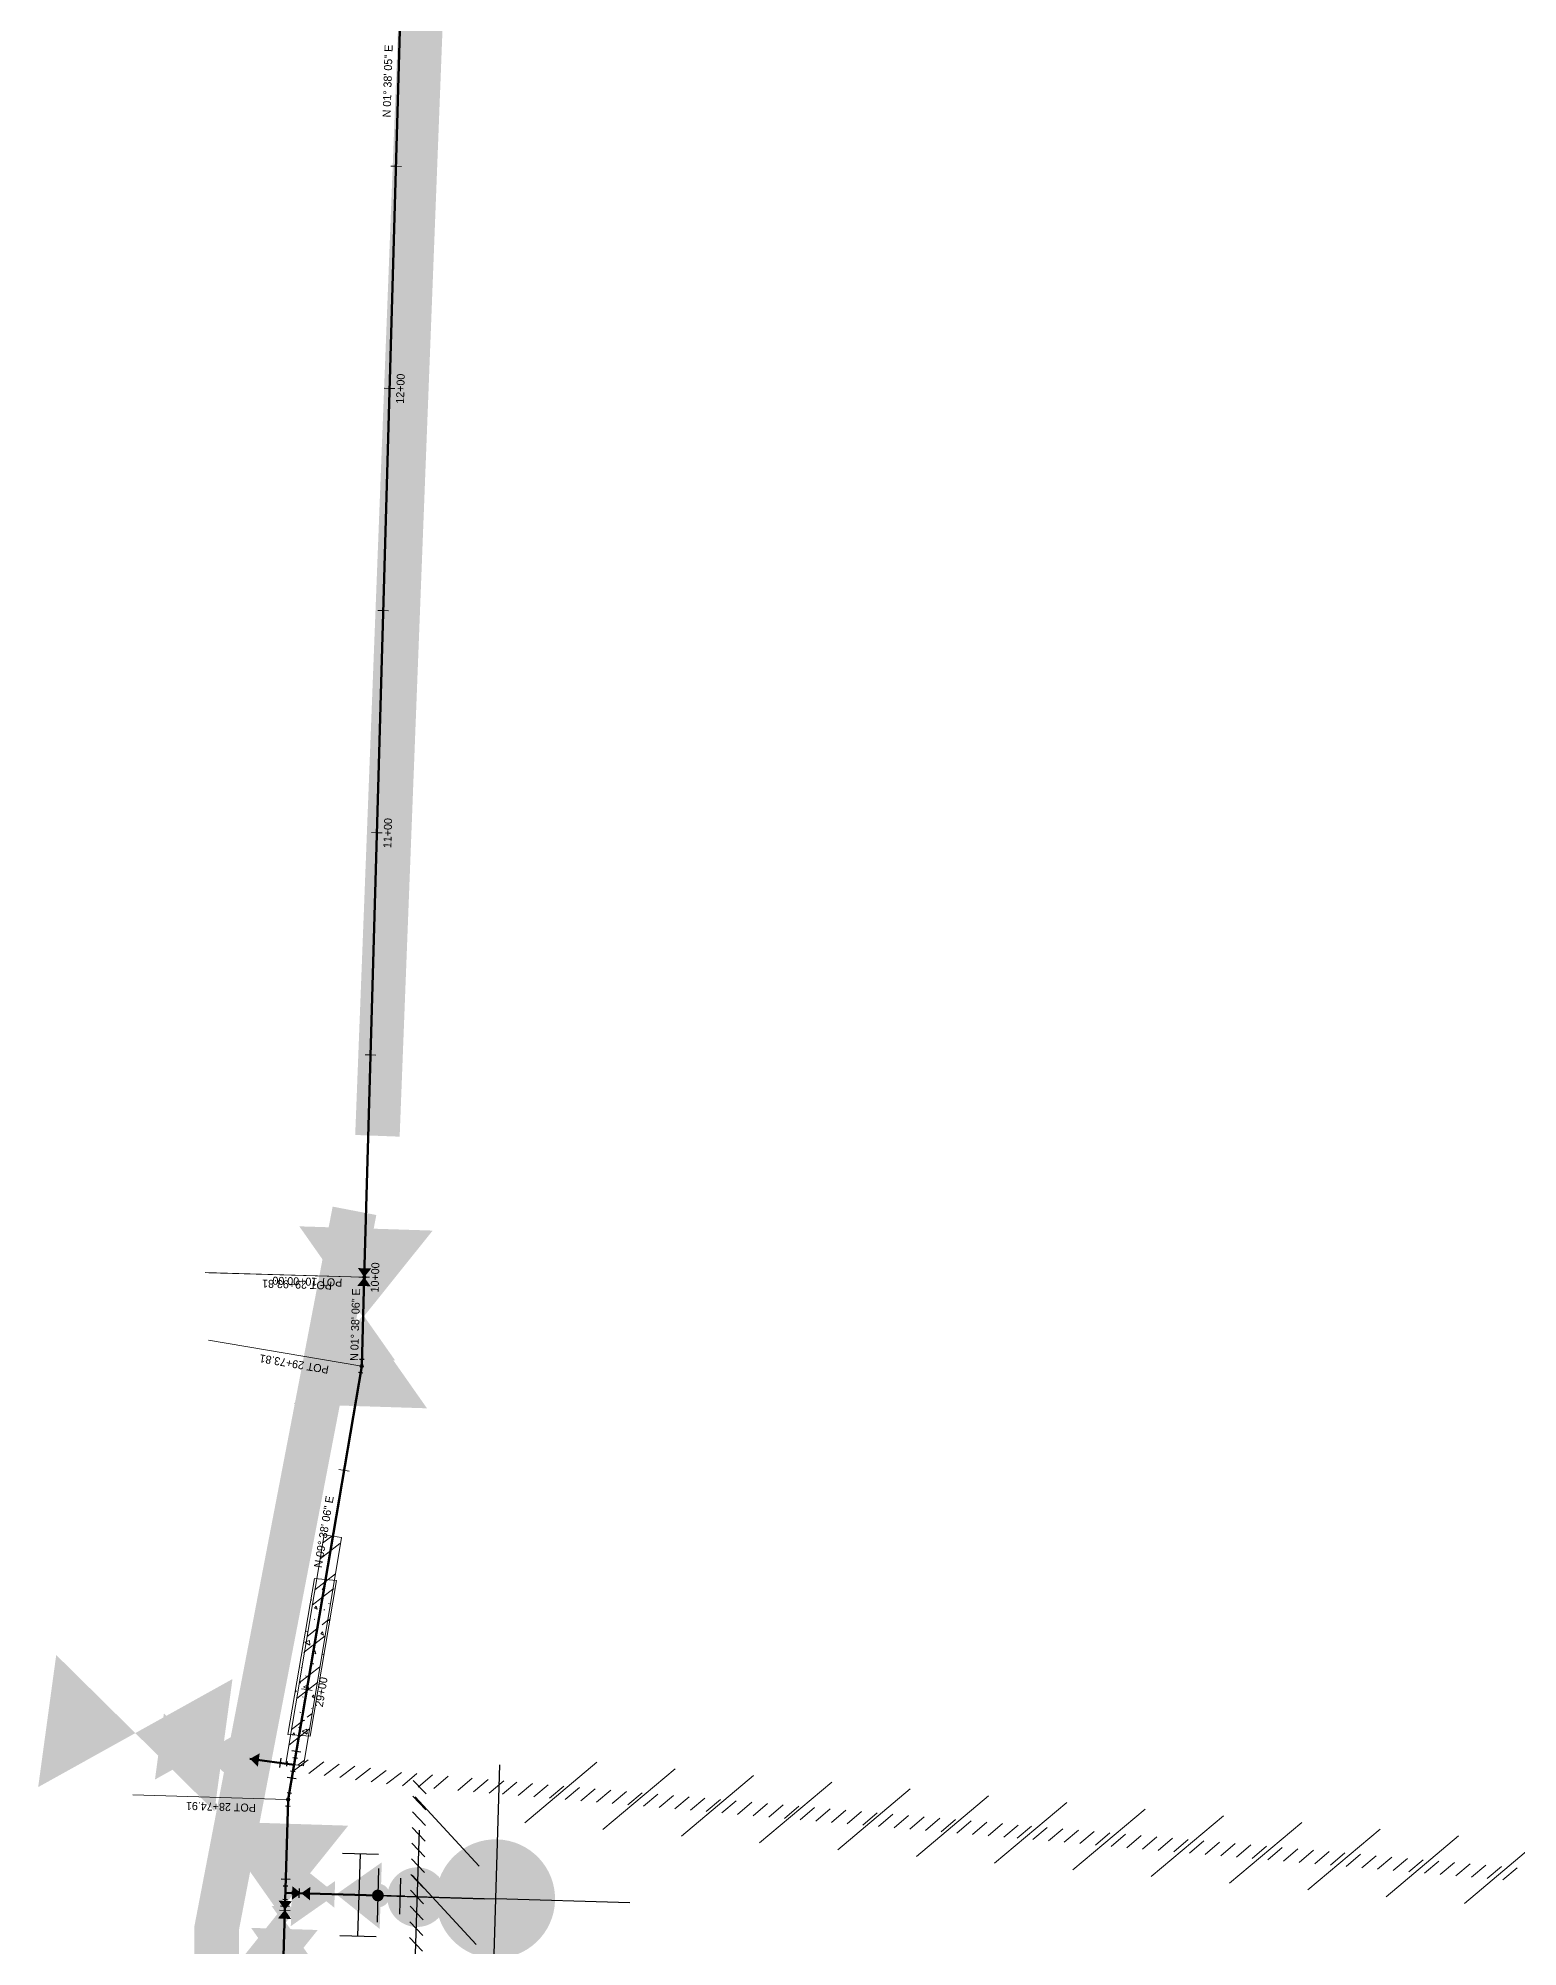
# Model space of a CAD drawing. Extents: x 2536931 to 2538613, y 7112513 to 7131087.
# Drawn here: x 2537845 to 2538177.7, y 7123513.3 to 7123942.6 of the extents above; entities that cross this region are included whole.
import ezdxf
from ezdxf.enums import TextEntityAlignment as Align

# ---------------------------------------------------------------- set-up
doc = ezdxf.new("R2010")
doc.units = 0
doc.header["$MEASUREMENT"] = 0
doc.linetypes.add('DGN Style 4', pattern=[1.524744, 0.762372, -0.381186, 0, -0.381186])
for name, color, linetype, lineweight in [('C-FIRE-HYDT-100SCALE', 7, 'Continuous', 30), ('C-FIRE-HYDT-200SCALE', 3, 'Continuous', 30), ('C-FIRE-HYDT-20SCALE', 30, 'Continuous', 30), ('C-FIRE-HYDT-40SCALE', 1, 'Continuous', 30), ('C-PIPE-CASING', 6, 'Continuous', 13), ('C-WATR-INST-100SCALE', 7, 'Continuous', 30), ('C-WATR-INST-200SCALE', 3, 'Continuous', 30), ('C-WATR-INST-20SCALE', 30, 'Continuous', 30), ('C-WATR-INST-40SCALE', 1, 'Continuous', 30), ('C-WATR-UGND', 4, 'Continuous', 53), ('C-WATR-UGND-ABANDON-100', 7, 'Continuous', 13), ('C-WATR-UGND-ABANDON-20', 7, 'Continuous', 13), ('CONCRETE REPAIR', 7, 'Continuous', 13), ('D_ALIGN_WL_20_SCALE', 7, 'Continuous', 30), ('D_ALIGN_WL_CENTERLINE', 7, 'DGN Style 4', 30), ('D_ALIGN_WL_POT_20_SCALE', 7, 'Continuous', 0), ('distance', 54, 'Continuous', 0)]:
    doc.layers.add(name, color=color, linetype=linetype, lineweight=lineweight)
doc.styles.add('Style-BRIDGE', font='BRIDGE.shx')
doc.styles.add('Style-LEROY', font='LEROY.shx')

# ---------------------------------------------------------------- blocks, each defined once
blk = doc.blocks.new('WVP40SC_1')
at = {"layer": 'C-WATR-INST-20SCALE', "extrusion": (0, 0, -1)}
blk.add_solid([(4, -3), (4, 3), (0, 0)], dxfattribs=at)
at = {"layer": 'C-WATR-INST-20SCALE'}
blk.add_solid([(0, 0), (4, -3), (4, 3)], dxfattribs=at)
blk = doc.blocks.new('WVP40SC')
at = {"layer": 'C-WATR-INST-40SCALE', "extrusion": (0, 0, -1)}
blk.add_solid([(4, -3), (4, 3), (0, 0)], dxfattribs=at)
at = {"layer": 'C-WATR-INST-40SCALE'}
blk.add_solid([(0, 0), (4, -3), (4, 3)], dxfattribs=at)
blk = doc.blocks.new('WVP40SC_7')
at = {"layer": 'C-WATR-INST-100SCALE', "extrusion": (0, 0, -1)}
blk.add_solid([(4, -3), (4, 3), (0, 0)], dxfattribs=at)
at = {"layer": 'C-WATR-INST-100SCALE'}
blk.add_solid([(0, 0), (4, -3), (4, 3)], dxfattribs=at)
blk = doc.blocks.new('WVP40SC_2')
at = {"layer": 'C-WATR-INST-200SCALE', "extrusion": (0, 0, -1)}
blk.add_solid([(4, -3), (4, 3), (0, 0)], dxfattribs=at)
at = {"layer": 'C-WATR-INST-200SCALE'}
blk.add_solid([(0, 0), (4, -3), (4, 3)], dxfattribs=at)
blk = doc.blocks.new('FHP40SC_1')
at = {"layer": 'C-FIRE-HYDT-20SCALE'}
h = blk.add_hatch(color=256, dxfattribs=at)
edge = h.paths.add_edge_path()
edge.add_arc((0, 0), 2.68, 0.00017, 360.00017)
for p, q in [((0, 6.04), (0, 0)), ((-6.04, 0), (6.04, 0))]:
    blk.add_line(p, q, dxfattribs=at)
blk = doc.blocks.new('TP20SC')
at = {"layer": 'C-WATR-INST-20SCALE'}
for p, q in [((-1.54, -0.51), (-1.54, 0.51)), ((-1.54, 0), (0, 0)), ((-0.51, 1.54), (0.51, 1.54)), ((0, 1.54), (0, 0)), ((1.54, 0), (0, 0)), ((1.54, 0.51), (1.54, -0.51))]:
    blk.add_line(p, q, dxfattribs=at)
blk = doc.blocks.new('FHP40SC')
at = {"layer": 'C-FIRE-HYDT-40SCALE'}
h = blk.add_hatch(color=256, dxfattribs=at)
edge = h.paths.add_edge_path()
edge.add_arc((0, 0), 2.68, 0.0002, 360.0002)
for p, q in [((0, 6.04), (0, 0)), ((-6.04, 0), (6.04, 0))]:
    blk.add_line(p, q, dxfattribs=at)
blk = doc.blocks.new('FHP40SC_4')
at = {"layer": 'C-FIRE-HYDT-100SCALE'}
h = blk.add_hatch(color=256, dxfattribs=at)
edge = h.paths.add_edge_path()
edge.add_arc((0, 0), 2.68, 0.0002, 360.0002)
for p, q in [((0, 6.04), (0, 0)), ((-6.04, 0), (6.04, 0))]:
    blk.add_line(p, q, dxfattribs=at)
blk = doc.blocks.new('FHP40SC_5')
at = {"layer": 'C-FIRE-HYDT-200SCALE'}
h = blk.add_hatch(color=256, dxfattribs=at)
edge = h.paths.add_edge_path()
edge.add_arc((0, 0), 2.679, 0.00017, 360.00017)
for p, q in [((0, 6.04), (0, 0)), ((-6.04, 0), (6.04, 0))]:
    blk.add_line(p, q, dxfattribs=at)
blk = doc.blocks.new('*U69')
at = {"layer": 'C-WATR-INST-200SCALE'}
for p, q in [((6.73, 9.23), (-1.41, 9.31)), ((2.66, 9.27), (2.5, -9.27)), ((-6.66, 4.15), (-6.73, -3.99)), ((6.56, -9.31), (-1.57, -9.24))]:
    blk.add_line(p, q, dxfattribs=at)
blk = doc.blocks.new('*U67')
at = {"layer": 'C-WATR-INST-200SCALE'}
blk.add_line((-28.25, 0.9), (2.4, 0), dxfattribs=at)
at = {"layer": 'C-FIRE-HYDT-200SCALE', "xscale": 5.000000000000001, "yscale": 5.000000000000001, "zscale": 5.000000000000001, "rotation": 268.3181426825738}
blk.add_blockref('FHP40SC_5', (2.4, 0), dxfattribs=at)
at = {"layer": 'C-WATR-INST-200SCALE', "rotation": 178.827949876491}
blk.add_blockref('*U69', (-25.67, 0.85), dxfattribs=at)
blk = doc.blocks.new('WVP40SC_9')
at = {"layer": 'C-WATR-INST-100SCALE', "extrusion": (0, 0, -1)}
blk.add_solid([(4, -3), (4, 3), (0, 0)], dxfattribs=at)
at = {"layer": 'C-WATR-INST-100SCALE'}
blk.add_solid([(0, 0), (4, -3), (4, 3)], dxfattribs=at)
blk = doc.blocks.new('TP20SC_1')
at = {"layer": 'C-WATR-INST-40SCALE'}
for p, q in [((-1.54, -0.51), (-1.54, 0.51)), ((-1.54, 0), (0, 0)), ((-0.51, 1.54), (0.51, 1.54)), ((0, 1.54), (0, 0)), ((1.54, 0), (0, 0)), ((1.54, 0.51), (1.54, -0.51))]:
    blk.add_line(p, q, dxfattribs=at)
blk = doc.blocks.new('*U101')
at = {"layer": 'C-WATR-INST-40SCALE'}
for p, q in [((-2.36, -0.61), (-2.09, 1.43)), ((-2.23, 0.41), (0.83, 0)), ((0.32, -3.04), (0.83, 0)), ((0.33, 3.21), (2.36, 2.87)), ((1.35, 3.04), (0.83, 0)), ((1.33, -3.21), (-0.7, -2.87))]:
    blk.add_line(p, q, dxfattribs=at)

msp = doc.modelspace()

# ---------------------------------------------------------------- hatches: boundary and pattern name
at = {"layer": 'C-PIPE-CASING'}
h = msp.add_hatch(dxfattribs=at)
h.set_pattern_fill('ANSI32', color=256, style=0)
h.set_pattern_definition([(217.836, (2537907.9845, 7123585.1316), (7.746, 15.1328), [14.4, -1]), (217.836, (2537909.4566, 7123583.236), (7.746, 15.1328), [14.4, -1])])
h.paths.add_polyline_path([(2537913.19, 7123605.38), (2537909.24, 7123605.99), (2537900.64, 7123554.53), (2537904.61, 7123554.06)])
at = {"layer": 'CONCRETE REPAIR'}
h = msp.add_hatch(dxfattribs=at)
h.set_pattern_fill('CONCR2', color=256, style=0)
h.set_pattern_definition([(152.5048, (2537880.0433, 7123534.2281), (18.075119, -10.534982), [0.61556, -91.2449]), (51.3837, (2537879.4973, 7123534.5123), (-47.682262, -58.625936), [0.55305, -137.0636]), (-74.653, (2537879.8425, 7123534.9444), (-0.29347, -9.99569), [0.7439, -30.6316]), (170.5712, (2537882.418, 7123537.3003), (63.996582, -11.883203), [1.2809, -72.9022]), (42.3696, (2537881.1544, 7123537.5101), (-9.477759, -9.726049), [1.1455, -113.9125]), (-67.007, (2537882.0007, 7123538.282), (8.89083, -10.26534), [1.0448, -20.9648]), (149.7645, (2537876.9903, 7123531.9813), (8.89083, -10.26534), [1.2809, -19.6402]), (21.8437, (2537875.8836, 7123532.6263), (-27.846344, -9.18676), [1.13126, -48.9746]), (-86.9069, (2537876.9337, 7123533.0472), (6.249628, -100.226574), [1.04527, -109.3378]), (31.4632, (2537877.9809, 7123537.727), (-28.13981, -19.182453), [0.1601, -54.7088]), (154.793, (2537876.1234, 7123540.2688), (27.25941, -10.804626), [0.2189, -49.887]), (154.793, (2537884.7425, 7123536.551), (27.25941, -10.804626), [0.2187, -49.8872]), (154.793, (2537882.1094, 7123534.6072), (27.25941, -10.804626), [0.2189, -49.887]), (4.5296, (2537880.1756, 7123539.9077), (9.184293, -0.269644), [0.201, -92.2241]), (154.793, (2537876.4793, 7123534.9946), (27.25941, -10.804626), [0.2187, -49.8872]), (154.793, (2537881.1005, 7123531.261), (27.25941, -10.804626), [0.2188, -49.8871]), (152.5048, (2537883.4318, 7123531.2369), (18.075119, -10.534982), [0.61567, -91.24476]), (51.3837, (2537882.88564, 7123531.52115), (-47.682262, -58.625936), [0.55327, -137.06337]), (-74.653, (2537883.231, 7123531.9534), (-0.29347, -9.99569), [0.7441, -30.6314]), (152.5048, (2537878.6263, 7123540.04), (18.075119, -10.534982), [0.61556, -91.2449]), (51.3837, (2537878.08026, 7123540.32416), (-47.682262, -58.625936), [0.55305, -137.0636]), (-74.653, (2537878.4254, 7123540.7563), (-0.29347, -9.99569), [0.7439, -30.6316]), (31.4632, (2537884.2091, 7123533.1872), (-28.13981, -19.182453), [0.1601, -54.7088]), (32.5425, (2537883.85, 7123540.2102), (-28.13981, -19.182453), [0.16024, -88.7393])])
h.paths.add_polyline_path([(2537901.11, 7123561.1), (2537906.12, 7123560.7), (2537912.06, 7123595.74), (2537907.07, 7123596.17)])

# ---------------------------------------------------------------- linework, layer by layer
at = {"layer": 'C-FIRE-HYDT-100SCALE'}
msp.add_line((2537930.16, 7123524.48), (2537900.54, 7123525.47), dxfattribs=at)
at = {"layer": 'C-PIPE-CASING', "flags": 128}
msp.add_lwpolyline([(2537913.19, 7123605.38), (2537904.61, 7123554.06), (2537900.64, 7123554.53), (2537909.24, 7123605.99)], close=True, dxfattribs=at)
at = {"layer": 'C-WATR-INST-20SCALE'}
for p, q in [((2537917.24, 7123645.51), (2537918.27, 7123645.48)), ((2537917.76, 7123645.49), (2537917.71, 7123643.95)), ((2537917.96, 7123642.34), (2537916.95, 7123642.52)), ((2537917.45, 7123642.43), (2537917.71, 7123643.95)), ((2537900.89, 7123553.97), (2537901.03, 7123554.99)), ((2537902.24, 7123555.88), (2537903.25, 7123555.71)), ((2537902.75, 7123555.8), (2537902.49, 7123554.28)), ((2537900.96, 7123554.48), (2537902.49, 7123554.28)), ((2537902.74, 7123552.67), (2537901.72, 7123552.84)), ((2537902.23, 7123552.75), (2537902.49, 7123554.28)), ((2537900.91, 7123548.06), (2537901.93, 7123547.88)), ((2537901.11, 7123544.91), (2537901.16, 7123546.45)), ((2537901.42, 7123547.97), (2537901.16, 7123546.45)), ((2537901.63, 7123544.89), (2537900.6, 7123544.92))]:
    msp.add_line(p, q, dxfattribs=at)
msp.add_solid([(2537894.76, 7123556.83), (2537894.36, 7123553.86), (2537892.58, 7123555.61)], dxfattribs=at)
at = {"layer": 'C-WATR-UGND'}
for p, q in [((2537933.63, 7124201.8), (2537918.28, 7123663.94)), ((2537894.56, 7123321.63), (2537901.16, 7123546.45)), ((2537900.54, 7123525.47), (2537921.34, 7123524.86))]:
    msp.add_line(p, q, dxfattribs=at)
at = {"layer": 'C-WATR-UGND', "color": 4}
for p, q in [((2537917.71, 7123643.95), (2537901.16, 7123546.45)), ((2537912.31, 7123612.13), (2537912.99, 7123616.12)), ((2537892.58, 7123555.61), (2537902.49, 7123554.28))]:
    msp.add_line(p, q, dxfattribs=at)
at = {"layer": 'C-WATR-UGND', "color": 4, "flags": 128}
msp.add_lwpolyline([(2537918.28, 7123663.94), (2537917.71, 7123643.95)], dxfattribs=at)
at = {"layer": 'C-WATR-UGND-ABANDON-100'}
for p, q in [((2537970.58, 7123554.86), (2537954.35, 7123541.2)), ((2537988.19, 7123553.35), (2537971.96, 7123539.69)), ((2538005.8, 7123551.84), (2537989.58, 7123538.18)), ((2538023.42, 7123550.33), (2538007.19, 7123536.67)), ((2538041.03, 7123548.82), (2538024.8, 7123535.16)), ((2538058.64, 7123547.31), (2538042.42, 7123533.65)), ((2538076.26, 7123545.8), (2538060.03, 7123532.14)), ((2538093.87, 7123544.29), (2538077.64, 7123530.63)), ((2538111.48, 7123542.78), (2538095.26, 7123529.12)), ((2538129.1, 7123541.27), (2538112.87, 7123527.61)), ((2538146.71, 7123539.76), (2538130.48, 7123526.1)), ((2538164.32, 7123538.25), (2538148.1, 7123524.59)), ((2538181.93, 7123536.74), (2538165.71, 7123523.08))]:
    msp.add_line(p, q, dxfattribs=at)
at = {"layer": 'C-WATR-UGND-ABANDON-100', "linetype": 'Continuous'}
for p, q in [((2537929.75, 7123547.06), (2537944.15, 7123531.48)), ((2537929.05, 7123529.4), (2537943.45, 7123513.82))]:
    msp.add_line(p, q, dxfattribs=at)
at = {"layer": 'C-WATR-UGND-ABANDON-20', "linetype": 'Continuous'}
for p, q in [((2537905.66, 7123555.36), (2537902.29, 7123552.79)), ((2537909.17, 7123554.89), (2537905.79, 7123552.32)), ((2537912.67, 7123554.41), (2537909.29, 7123551.84)), ((2537916.17, 7123553.94), (2537912.8, 7123551.37)), ((2537919.68, 7123553.47), (2537916.3, 7123550.89)), ((2537923.18, 7123552.99), (2537919.81, 7123550.42)), ((2537926.68, 7123552.52), (2537923.31, 7123549.95)), ((2537930.13, 7123552.27), (2537926.9, 7123549.52)), ((2537929.29, 7123550.76), (2537932.22, 7123547.69)), ((2537933.66, 7123551.98), (2537930.42, 7123549.23)), ((2537937.18, 7123551.69), (2537933.95, 7123548.95)), ((2537939.34, 7123548.5), (2537942.58, 7123551.24)), ((2537942.86, 7123548.2), (2537946.11, 7123550.94)), ((2537946.38, 7123547.9), (2537949.63, 7123550.63)), ((2537929.21, 7123547.22), (2537932.14, 7123544.15)), ((2537949.37, 7123547.64), (2537952.62, 7123550.38)), ((2537952.89, 7123547.34), (2537956.14, 7123550.08)), ((2537956.42, 7123547.04), (2537959.66, 7123549.77)), ((2537959.94, 7123546.74), (2537963.19, 7123549.47)), ((2537963.46, 7123546.44), (2537966.71, 7123549.17)), ((2537966.99, 7123546.13), (2537970.23, 7123548.87)), ((2537970.51, 7123545.83), (2537973.75, 7123548.57)), ((2537974.03, 7123545.53), (2537977.28, 7123548.26)), ((2537977.55, 7123545.23), (2537980.8, 7123547.96)), ((2537981.08, 7123544.93), (2537984.32, 7123547.66)), ((2537984.6, 7123544.62), (2537987.84, 7123547.36)), ((2537988.12, 7123544.32), (2537991.37, 7123547.06)), ((2537991.64, 7123544.02), (2537994.89, 7123546.75)), ((2537995.17, 7123543.72), (2537998.41, 7123546.45)), ((2537998.69, 7123543.42), (2538001.93, 7123546.15)), ((2537929.12, 7123543.69), (2537932.05, 7123540.62)), ((2538002.21, 7123543.11), (2538005.46, 7123545.85)), ((2538005.73, 7123542.81), (2538008.98, 7123545.55)), ((2538009.26, 7123542.51), (2538012.5, 7123545.24)), ((2538012.78, 7123542.21), (2538016.02, 7123544.94)), ((2538016.3, 7123541.91), (2538019.55, 7123544.64)), ((2538019.82, 7123541.6), (2538023.07, 7123544.34)), ((2538023.35, 7123541.3), (2538026.59, 7123544.04)), ((2538026.87, 7123541), (2538030.12, 7123543.73)), ((2538030.39, 7123540.7), (2538033.64, 7123543.43)), ((2538033.92, 7123540.4), (2538037.16, 7123543.13)), ((2538037.44, 7123540.09), (2538040.68, 7123542.83)), ((2538040.96, 7123539.79), (2538044.21, 7123542.53)), ((2538044.48, 7123539.49), (2538047.73, 7123542.22)), ((2538048.01, 7123539.19), (2538051.25, 7123541.92)), ((2537929.04, 7123540.16), (2537931.97, 7123537.08)), ((2538051.53, 7123538.89), (2538054.77, 7123541.62)), ((2538055.05, 7123538.59), (2538058.3, 7123541.32)), ((2538058.57, 7123538.28), (2538061.82, 7123541.02)), ((2538062.1, 7123537.98), (2538065.34, 7123540.71)), ((2538065.09, 7123537.72), (2538068.33, 7123540.46)), ((2538068.61, 7123537.42), (2538071.85, 7123540.16)), ((2538072.13, 7123537.12), (2538075.38, 7123539.85)), ((2538075.65, 7123536.82), (2538078.9, 7123539.55)), ((2538079.18, 7123536.52), (2538082.42, 7123539.25)), ((2538082.7, 7123536.21), (2538085.94, 7123538.95)), ((2538086.22, 7123535.91), (2538089.47, 7123538.65)), ((2538089.74, 7123535.61), (2538092.99, 7123538.34)), ((2538093.27, 7123535.31), (2538096.51, 7123538.04)), ((2538096.79, 7123535.01), (2538100.03, 7123537.74)), ((2537928.95, 7123536.62), (2537931.88, 7123533.55)), ((2538100.31, 7123534.71), (2538103.56, 7123537.44)), ((2538103.83, 7123534.4), (2538107.08, 7123537.14)), ((2538107.36, 7123534.1), (2538110.6, 7123536.83)), ((2538110.88, 7123533.8), (2538114.12, 7123536.53)), ((2538114.4, 7123533.5), (2538117.65, 7123536.23)), ((2538117.92, 7123533.2), (2538121.17, 7123535.93)), ((2538121.45, 7123532.89), (2538124.69, 7123535.63)), ((2538124.97, 7123532.59), (2538128.22, 7123535.32)), ((2538128.49, 7123532.29), (2538131.74, 7123535.02)), ((2538132.02, 7123531.99), (2538135.26, 7123534.72)), ((2538135.54, 7123531.69), (2538138.78, 7123534.42)), ((2538139.06, 7123531.38), (2538142.31, 7123534.12)), ((2538142.58, 7123531.08), (2538145.83, 7123533.81)), ((2538146.11, 7123530.78), (2538149.35, 7123533.51)), ((2538149.63, 7123530.48), (2538152.87, 7123533.21)), ((2537928.78, 7123529.55), (2537931.71, 7123526.48)), ((2537928.87, 7123533.09), (2537931.8, 7123530.02)), ((2538153.15, 7123530.18), (2538156.4, 7123532.91)), ((2538156.67, 7123529.87), (2538159.92, 7123532.61)), ((2538160.2, 7123529.57), (2538163.44, 7123532.3)), ((2538163.72, 7123529.27), (2538166.96, 7123532)), ((2538167.24, 7123528.97), (2538170.49, 7123531.7)), ((2538170.76, 7123528.67), (2538174.01, 7123531.4)), ((2538174.29, 7123528.36), (2538177.53, 7123531.1)), ((2537928.7, 7123526.02), (2537931.63, 7123522.95)), ((2537928.61, 7123522.48), (2537931.54, 7123519.41)), ((2537928.53, 7123518.95), (2537931.46, 7123515.88)), ((2537928.44, 7123515.41), (2537931.37, 7123512.34))]:
    msp.add_line(p, q, dxfattribs=at)
at = {"layer": 'CONCRETE REPAIR', "flags": 128}
msp.add_lwpolyline([(2537901.11, 7123561.1), (2537906.12, 7123560.7), (2537912.06, 7123595.74), (2537907.07, 7123596.17)], close=True, dxfattribs=at)
at = {"layer": 'D_ALIGN_WL_20_SCALE', "color": 2, "lineweight": 13}
for p, q in [((2537925.42, 7123913.84), (2537924.22, 7123913.87)), ((2537925.42, 7123913.84), (2537926.62, 7123913.81)), ((2537923.99, 7123863.86), (2537922.79, 7123863.9)), ((2537923.99, 7123863.86), (2537925.19, 7123863.83)), ((2537922.56, 7123813.88), (2537921.36, 7123813.92)), ((2537922.56, 7123813.88), (2537923.76, 7123813.85)), ((2537921.14, 7123763.9), (2537919.94, 7123763.94)), ((2537921.14, 7123763.9), (2537922.34, 7123763.87)), ((2537919.71, 7123713.92), (2537918.51, 7123713.96)), ((2537919.71, 7123713.92), (2537920.91, 7123713.89)), ((2537918.28, 7123663.94), (2537917.08, 7123663.98)), ((2537918.28, 7123663.94), (2537919.48, 7123663.91))]:
    msp.add_line(p, q, dxfattribs=at)
at = {"layer": 'D_ALIGN_WL_20_SCALE', "color": 3, "lineweight": 13}
for p, q in [((2537912.54, 7123620.68), (2537914.91, 7123620.27)), ((2537905.36, 7123571.18), (2537904.18, 7123571.38)), ((2537905.36, 7123571.18), (2537906.54, 7123570.98)), ((2537901.63, 7123521.51), (2537899.23, 7123521.58))]:
    msp.add_line(p, q, dxfattribs=at)
at = {"layer": 'D_ALIGN_WL_CENTERLINE', "color": 2, "lineweight": 13}
msp.add_line((2537918.28, 7123663.94), (2537933.63, 7124201.8), dxfattribs=at)
at = {"layer": 'D_ALIGN_WL_POT_20_SCALE', "color": 2, "lineweight": 13}
for q in [(2537882.52, 7123664.96), (2537883.36, 7123664.94)]:
    msp.add_line((2537917.88, 7123663.95), q, dxfattribs=at)
at = {"layer": 'D_ALIGN_WL_POT_20_SCALE', "color": 3, "linetype": 'Continuous', "lineweight": 13}
for p, q in [((2537917.32, 7123644.02), (2537883.27, 7123649.8)), ((2537900.76, 7123546.46), (2537866.24, 7123547.47))]:
    msp.add_line(p, q, dxfattribs=at)
at = {"layer": 'D_ALIGN_WL_POT_20_SCALE', "color": 136, "linetype": 'Continuous', "lineweight": 13}
msp.add_line((2537899.56, 7123491.92), (2537900.69, 7123527.29), dxfattribs=at)
at = {"layer": 'D_ALIGN_WL_POT_20_SCALE', "color": 2, "lineweight": 13}
msp.add_circle((2537918.28, 7123663.94), 0.4, dxfattribs=at)
at = {"layer": 'D_ALIGN_WL_POT_20_SCALE', "color": 3, "linetype": 'Continuous', "lineweight": 13}
for centre in [(2537917.71, 7123643.95), (2537901.16, 7123546.45)]:
    msp.add_circle(centre, 0.4, dxfattribs=at)
at = {"layer": 'D_ALIGN_WL_POT_20_SCALE', "color": 96, "linetype": 'Continuous', "lineweight": 13}
for centre in [(2537917.71, 7123643.95), (2537917.71, 7123643.95), (2537901.16, 7123546.45), (2537901.16, 7123546.45)]:
    msp.add_circle(centre, 0.2, dxfattribs=at)
at = {"layer": 'distance', "color": 7, "linetype": 'Continuous', "lineweight": 0, "const_width": 10}
for points in [[(2537921.24, 7123695.74), (2537940.95, 7124205.13), (2537909.98, 7124462.63)], [(2537853.56, 7121670.58), (2537881.94, 7122266.26), (2537885.09, 7123517.51), (2537916.08, 7123678.87)]]:
    msp.add_lwpolyline(points, dxfattribs=at)

# ---------------------------------------------------------------- block references
at = {"layer": 'C-FIRE-HYDT-100SCALE', "xscale": 2.5, "yscale": 2.5, "zscale": 2.5, "rotation": 268.175074568125}
msp.add_blockref('FHP40SC_4', (2537930.16, 7123524.48), dxfattribs=at)
at = {"layer": 'C-FIRE-HYDT-200SCALE'}
msp.add_blockref('*U67', (2537945.39, 7123524.09), dxfattribs=at)
at = {"layer": 'C-FIRE-HYDT-20SCALE', "xscale": 0.5000000000000002, "yscale": 0.5000000000000002, "zscale": 0.5000000000000002, "rotation": 268.4814794002423}
msp.add_blockref('FHP40SC_1', (2537921.34, 7123524.86), dxfattribs=at)
at = {"layer": 'C-FIRE-HYDT-40SCALE', "rotation": 268.3437444312739}
msp.add_blockref('FHP40SC', (2537921.34, 7123524.86), dxfattribs=at)
at = {"layer": 'C-WATR-INST-100SCALE', "xscale": 2.5, "yscale": 2.5, "zscale": 2.5}
for name, p, rotation in [('WVP40SC_7', (2537918.04, 7123655.44), 268.175074568125), ('WVP40SC_7', (2537882.13, 7123557.03), 172.3031509791105), ('WVP40SC_9', (2537911.99, 7123525.14), 358.175074568125), ('WVP40SC_7', (2537900.01, 7123507.34), 268.175074568125)]:
    msp.add_blockref(name, p, dxfattribs=dict(at, rotation=rotation))
at = {"layer": 'C-WATR-INST-200SCALE', "xscale": 5.000000000000001, "yscale": 5.000000000000001, "zscale": 5.000000000000001}
for p, rotation in [((2537918.03, 7123654.91), 268.175074568125), ((2537866.8, 7123561.39), 172.2248326212369), ((2537899.04, 7123521.05), 268.175074568125)]:
    msp.add_blockref('WVP40SC_2', p, dxfattribs=dict(at, rotation=rotation))
at = {"layer": 'C-WATR-INST-20SCALE'}
for p, xscale, yscale, zscale, rotation in [((2537918.28, 7123663.94), 0.4999999999999999, 0.5, 0.5, 268.175074568125), ((2537904.09, 7123525.36), 0.4999999999999999, 0.5, 0.5, 358.175074568125), ((2537900.43, 7123521.63), 0.5000000000000001, 0.5000000000000001, 0.5000000000000001, 87.57335254758226)]:
    msp.add_blockref('WVP40SC_1', p, dxfattribs=dict(at, xscale=xscale, yscale=yscale, zscale=zscale, rotation=rotation))
at = {"layer": 'C-WATR-INST-20SCALE', "rotation": 268.3183200727872}
msp.add_blockref('TP20SC', (2537900.54, 7123525.47), dxfattribs=at)
at = {"layer": 'C-WATR-INST-40SCALE'}
for p, rotation in [((2537918.28, 7123663.94), 268.175074568125), ((2537882.13, 7123557.03), 351.8337526829962), ((2537907.63, 7123525.25), 358.175074568125), ((2537900.33, 7123518.39), 268.175074568125)]:
    msp.add_blockref('WVP40SC', p, dxfattribs=dict(at, rotation=rotation))
msp.add_blockref('*U101', (2537901.66, 7123554.28), dxfattribs=at)
at = {"layer": 'C-WATR-INST-40SCALE', "xscale": 2.000000000226626, "yscale": 2.000000000226626, "zscale": 2.000000000226626, "rotation": 268.3183195348115}
msp.add_blockref('TP20SC_1', (2537900.54, 7123525.47), dxfattribs=at)

# ---------------------------------------------------------------- texts
at = {"layer": 'D_ALIGN_WL_20_SCALE', "color": 2, "lineweight": 13, "style": 'Style-BRIDGE'}
for s, p in [('N 01%%d 38\' 05" E', (2537924.43, 7123932.96)), ('12+00', (2537927.3, 7123863.77)), ('11+00', (2537924.45, 7123763.81)), ('10+00', (2537921.6, 7123663.86))]:
    msp.add_text(s, height=1.8, rotation=88.3651, dxfattribs=at).set_placement(p, align=Align.CENTER)
at = {"layer": 'D_ALIGN_WL_20_SCALE', "color": 3, "lineweight": 13, "style": 'Style-BRIDGE'}
for s, rotation, p in [('N 01%%d 38\' 06" E', 88.3651, (2537917.13, 7123653.24)), ('N 09%%d 38\' 06" E', 80.3651, (2537910.07, 7123606.51))]:
    msp.add_text(s, height=1.8, rotation=rotation, dxfattribs=at).set_placement(p, align=Align.CENTER)
msp.add_text('29+00', height=1.8, rotation=80.3651, dxfattribs=at).set_placement((2537907.72, 7123570.78), align=Align.TOP_CENTER)
at = {"layer": 'D_ALIGN_WL_POT_20_SCALE', "color": 3, "linetype": 'Continuous', "lineweight": 13, "style": 'Style-LEROY'}
for s, rotation, p in [('POT 29+93.81', 178.3651, (2537911.05, 7123662.95)), ('POT 29+73.81', 170.3651, (2537910.41, 7123643.97)), ('POT 28+74.91', 178.3183, (2537893.93, 7123545.46))]:
    msp.add_text(s, height=1.8, rotation=rotation, dxfattribs=at).set_placement(p)
at = {"layer": 'D_ALIGN_WL_POT_20_SCALE', "color": 2, "lineweight": 13, "style": 'Style-BRIDGE'}
msp.add_text('POT 10+00.00', height=1.8, rotation=178.3651, dxfattribs=at).set_placement((2537905.51, 7123663.84), align=Align.CENTER)

doc.saveas('drawing.dxf')
